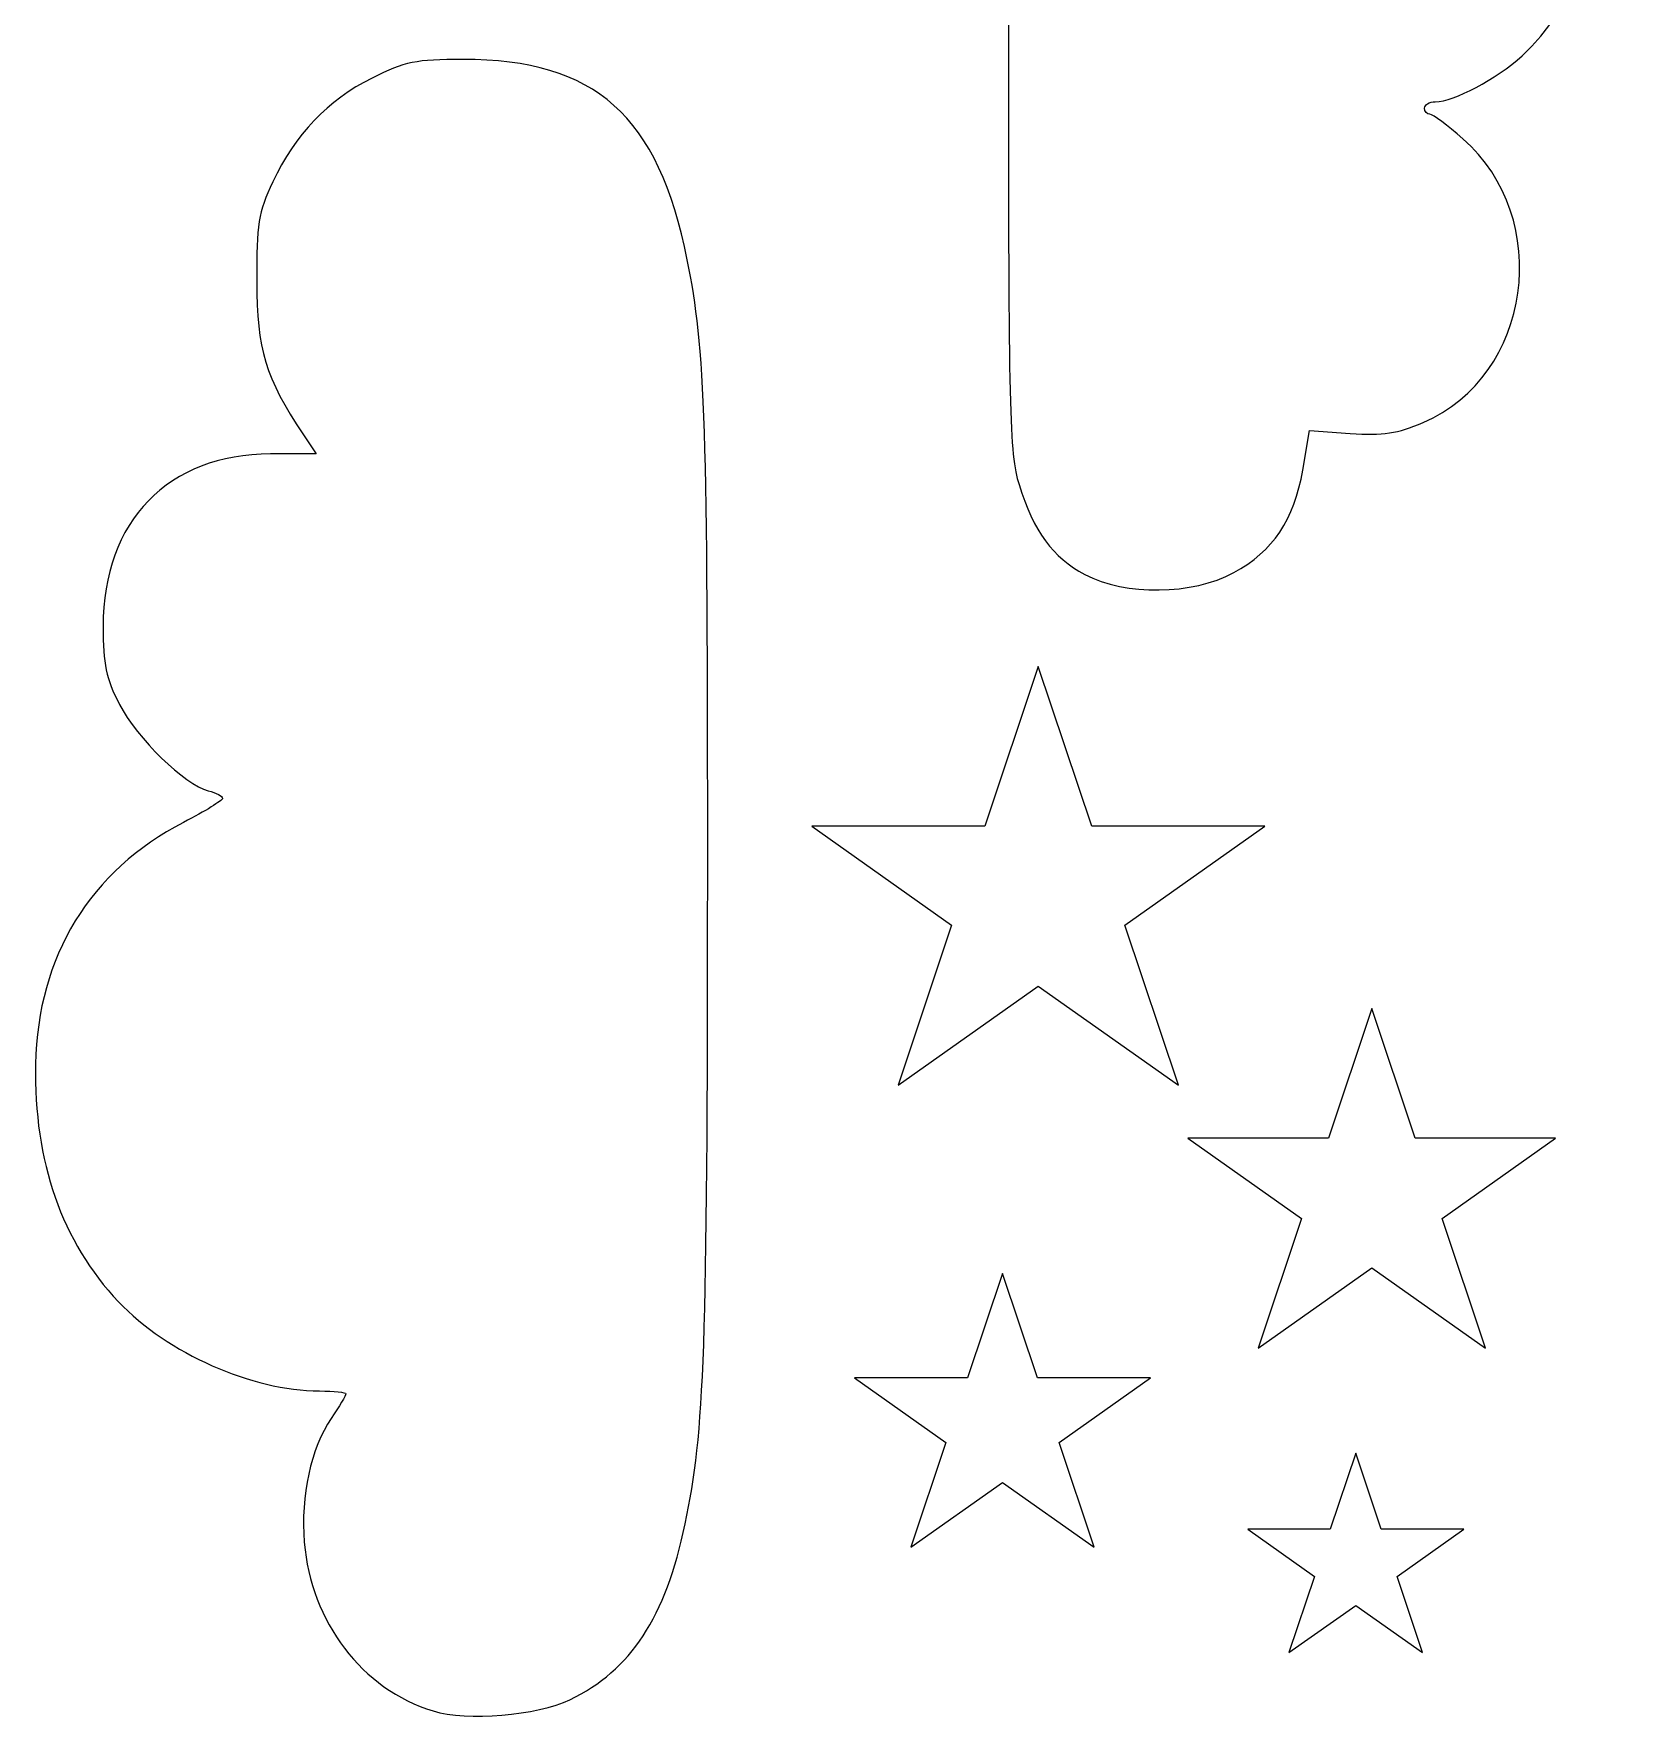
# Model space of a CAD drawing. Header units: centimetres. Extents: x -14.6 to 14.6, y -14.6 to 14.6.
# Drawn here: x -14.38 to 0.46, y -14.65 to 1.02 of the extents above; entities that cross this region are included whole.
import ezdxf

# ---------------------------------------------------------------- set-up
doc = ezdxf.new("R2010")
doc.units = ezdxf.units.CM
doc.header["$MEASUREMENT"] = 0
doc.layers.add('Layer 1', color=7, linetype='Continuous')

msp = doc.modelspace()

# ---------------------------------------------------------------- linework, layer by layer
at = {"layer": 'Layer 1', "color": 9}
for points, knots in [([(-4.6218, -3.99976), (-4.92033, -3.84228), (-5.09833, -3.59884), (-5.23323, -3.16345), (-5.23323, -3.16345), (-5.32233, -2.87579), (-5.33186, -2.48333), (-5.33186, 0.90358), (-5.33186, 0.90358), (-5.33186, 4.36592), (-5.32385, 4.68065), (-5.22688, 5.02426), (-5.22688, 5.02426), (-4.90828, 6.15345), (-4.31209, 6.65691), (-3.30018, 6.65132), (-3.30018, 6.65132), (-2.56082, 6.64726), (-1.97369, 6.26507), (-1.67117, 5.59099), (-1.67117, 5.59099), (-1.53286, 5.28277), (-1.51722, 5.18814), (-1.53656, 4.77556), (-1.53656, 4.77556), (-1.55323, 4.41991), (-1.59393, 4.23635), (-1.70758, 4.00417), (-1.70758, 4.00417), (-1.87223, 3.66776), (-1.87827, 3.67589), (-1.42976, 3.63006), (-1.42976, 3.63006), (-0.07973, 3.49216), (0.46007, 1.73985), (-0.56281, 0.81575), (-0.56281, 0.81575), (-0.80315, 0.59861), (-1.19405, 0.39194), (-1.36861, 0.38977), (-1.36861, 0.38977), (-1.4237, 0.38906), (-1.46877, 0.36276), (-1.46877, 0.33126), (-1.46877, 0.33126), (-1.46877, 0.29979), (-1.44664, 0.27405), (-1.4196, 0.27405), (-1.4196, 0.27405), (-1.39254, 0.27405), (-1.25448, 0.172), (-1.1128, 0.04726), (-1.1128, 0.04726), (-0.26868, -0.69574), (-0.47213, -2.15333), (-1.48051, -2.58713), (-1.48051, -2.58713), (-1.72231, -2.69116), (-1.85129, -2.71049), (-2.1575, -2.68856), (-2.1575, -2.68856), (-2.1575, -2.68856), (-2.53579, -2.6615), (-2.53579, -2.6615), (-2.53579, -2.6615), (-2.53579, -2.6615), (-2.59895, -3.03022), (-2.59895, -3.03022), (-2.59895, -3.03022), (-2.67797, -3.49165), (-2.87417, -3.78347), (-3.23874, -3.9819), (-3.23874, -3.9819), (-3.61943, -4.1891), (-4.24743, -4.1972), (-4.6218, -3.99976)], [0, 0, 0, 0, 0.05, 0.05, 0.05, 0.05, 0.1, 0.1, 0.1, 0.1, 0.15, 0.15, 0.15, 0.15, 0.2, 0.2, 0.2, 0.2, 0.25, 0.25, 0.25, 0.25, 0.3, 0.3, 0.3, 0.3, 0.35, 0.35, 0.35, 0.35, 0.4, 0.4, 0.4, 0.4, 0.45, 0.45, 0.45, 0.45, 0.5, 0.5, 0.5, 0.5, 0.55, 0.55, 0.55, 0.55, 0.6, 0.6, 0.6, 0.6, 0.65, 0.65, 0.65, 0.65, 0.7, 0.7, 0.7, 0.7, 0.75, 0.75, 0.75, 0.75, 0.8, 0.8, 0.8, 0.8, 0.85, 0.85, 0.85, 0.85, 0.9, 0.9, 0.9, 0.9, 1, 1, 1, 1]), ([(-10.67326, -14.54978), (-11.33042, -14.34907), (-11.80947, -13.72158), (-11.86868, -12.98393), (-11.86868, -12.98393), (-11.90336, -12.55185), (-11.80785, -12.11037), (-11.61969, -11.83312), (-11.61969, -11.83312), (-11.54423, -11.72192), (-11.48248, -11.61919), (-11.48248, -11.60486), (-11.48248, -11.60486), (-11.48248, -11.59052), (-11.59297, -11.57878), (-11.72801, -11.57878), (-11.72801, -11.57878), (-12.35295, -11.57878), (-13.14092, -11.22905), (-13.59304, -10.751), (-13.59304, -10.751), (-14.12199, -10.19169), (-14.38057, -9.45154), (-14.36352, -8.54555), (-14.36352, -8.54555), (-14.34465, -7.54242), (-13.85973, -6.75029), (-12.98887, -6.30003), (-12.98887, -6.30003), (-12.79014, -6.19727), (-12.62745, -6.09669), (-12.62733, -6.07648), (-12.62733, -6.07648), (-12.62721, -6.05628), (-12.68721, -6.0247), (-12.76066, -6.00624), (-12.76066, -6.00624), (-12.97815, -5.95166), (-13.42239, -5.5198), (-13.58533, -5.20456), (-13.58533, -5.20456), (-13.70959, -4.96417), (-13.73695, -4.83403), (-13.73719, -4.4821), (-13.73719, -4.4821), (-13.73786, -3.50395), (-13.13158, -2.87962), (-12.18103, -2.87962), (-12.18103, -2.87962), (-12.18103, -2.87962), (-11.75742, -2.87962), (-11.75742, -2.87962), (-11.75742, -2.87962), (-11.75742, -2.87962), (-11.88163, -2.69364), (-11.88163, -2.69364), (-11.88163, -2.69364), (-12.22866, -2.17402), (-12.30897, -1.9089), (-12.3107, -1.27715), (-12.3107, -1.27715), (-12.31216, -0.74547), (-12.29497, -0.63916), (-12.16153, -0.35456), (-12.16153, -0.35456), (-11.95449, 0.08697), (-11.65187, 0.40342), (-11.23963, 0.60942), (-11.23963, 0.60942), (-10.93265, 0.7628), (-10.83379, 0.78318), (-10.39615, 0.78318), (-10.39615, 0.78318), (-9.16448, 0.78318), (-8.58246, 0.26356), (-8.31277, -1.07682), (-8.31277, -1.07682), (-8.14389, -1.91618), (-8.12159, -2.59433), (-8.12374, -6.8286), (-8.12374, -6.8286), (-8.12599, -11.23602), (-8.1506, -11.94126), (-8.33281, -12.81375), (-8.33281, -12.81375), (-8.51399, -13.68136), (-8.83437, -14.16967), (-9.40304, -14.44496), (-9.40304, -14.44496), (-9.70477, -14.59102), (-10.36093, -14.64517), (-10.67326, -14.54978)], [0, 0, 0, 0, 0.04166667, 0.04166667, 0.04166667, 0.04166667, 0.08333333, 0.08333333, 0.08333333, 0.08333333, 0.125, 0.125, 0.125, 0.125, 0.16666667, 0.16666667, 0.16666667, 0.16666667, 0.20833333, 0.20833333, 0.20833333, 0.20833333, 0.25, 0.25, 0.25, 0.25, 0.29166667, 0.29166667, 0.29166667, 0.29166667, 0.33333333, 0.33333333, 0.33333333, 0.33333333, 0.375, 0.375, 0.375, 0.375, 0.41666667, 0.41666667, 0.41666667, 0.41666667, 0.45833333, 0.45833333, 0.45833333, 0.45833333, 0.5, 0.5, 0.5, 0.5, 0.54166667, 0.54166667, 0.54166667, 0.54166667, 0.58333333, 0.58333333, 0.58333333, 0.58333333, 0.625, 0.625, 0.625, 0.625, 0.66666667, 0.66666667, 0.66666667, 0.66666667, 0.70833333, 0.70833333, 0.70833333, 0.70833333, 0.75, 0.75, 0.75, 0.75, 0.79166667, 0.79166667, 0.79166667, 0.79166667, 0.83333333, 0.83333333, 0.83333333, 0.83333333, 0.875, 0.875, 0.875, 0.875, 0.91666667, 0.91666667, 0.91666667, 0.91666667, 1, 1, 1, 1])]:
    msp.add_open_spline(points, degree=3, knots=knots, dxfattribs=at)
at = {"layer": 'Layer 1', "color": 176}
for points in [[(-7.15747, -6.3368), (-7.15747, -6.3368), (-5.5507, -6.3368), (-5.5507, -6.3368), (-5.5507, -6.3368), (-5.5507, -6.3368), (-5.05413, -4.85243), (-5.05413, -4.85243), (-5.05413, -4.85243), (-5.05413, -4.85243), (-4.55742, -6.3368), (-4.55742, -6.3368), (-4.55742, -6.3368), (-4.55742, -6.3368), (-2.95065, -6.3368), (-2.95065, -6.3368), (-2.95065, -6.3368), (-2.95065, -6.3368), (-4.24932, -7.25476), (-4.24932, -7.25476), (-4.24932, -7.25476), (-4.24932, -7.25476), (-3.75258, -8.73916), (-3.75258, -8.73916), (-3.75258, -8.73916), (-3.75258, -8.73916), (-5.05413, -7.8212), (-5.05413, -7.8212), (-5.05413, -7.8212), (-5.05413, -7.8212), (-6.35554, -8.73916), (-6.35554, -8.73916), (-6.35554, -8.73916), (-6.35554, -8.73916), (-5.85897, -7.25476), (-5.85897, -7.25476), (-5.85897, -7.25476), (-5.85897, -7.25476), (-7.15747, -6.3368), (-7.15747, -6.3368)], [(-3.66501, -9.23172), (-3.66501, -9.23172), (-2.3614, -9.23172), (-2.3614, -9.23172), (-2.3614, -9.23172), (-2.3614, -9.23172), (-1.95853, -8.02742), (-1.95853, -8.02742), (-1.95853, -8.02742), (-1.95853, -8.02742), (-1.55552, -9.23172), (-1.55552, -9.23172), (-1.55552, -9.23172), (-1.55552, -9.23172), (-0.25191, -9.23172), (-0.25191, -9.23172), (-0.25191, -9.23172), (-0.25191, -9.23172), (-1.30556, -9.97647), (-1.30556, -9.97647), (-1.30556, -9.97647), (-1.30556, -9.97647), (-0.90255, -11.18079), (-0.90255, -11.18079), (-0.90255, -11.18079), (-0.90255, -11.18079), (-1.95853, -10.43604), (-1.95853, -10.43604), (-1.95853, -10.43604), (-1.95853, -10.43604), (-3.01438, -11.18079), (-3.01438, -11.18079), (-3.01438, -11.18079), (-3.01438, -11.18079), (-2.61154, -9.97647), (-2.61154, -9.97647), (-2.61154, -9.97647), (-2.61154, -9.97647), (-3.66501, -9.23172), (-3.66501, -9.23172)], [(-6.76061, -11.45804), (-6.76061, -11.45804), (-5.71058, -11.45804), (-5.71058, -11.45804), (-5.71058, -11.45804), (-5.71058, -11.45804), (-5.38608, -10.48799), (-5.38608, -10.48799), (-5.38608, -10.48799), (-5.38608, -10.48799), (-5.06147, -11.45804), (-5.06147, -11.45804), (-5.06147, -11.45804), (-5.06147, -11.45804), (-4.01146, -11.45804), (-4.01146, -11.45804), (-4.01146, -11.45804), (-4.01146, -11.45804), (-4.86013, -12.05793), (-4.86013, -12.05793), (-4.86013, -12.05793), (-4.86013, -12.05793), (-4.53552, -13.02798), (-4.53552, -13.02798), (-4.53552, -13.02798), (-4.53552, -13.02798), (-5.38608, -12.42809), (-5.38608, -12.42809), (-5.38608, -12.42809), (-5.38608, -12.42809), (-6.23655, -13.02798), (-6.23655, -13.02798), (-6.23655, -13.02798), (-6.23655, -13.02798), (-5.91205, -12.05793), (-5.91205, -12.05793), (-5.91205, -12.05793), (-5.91205, -12.05793), (-6.76061, -11.45804), (-6.76061, -11.45804)], [(-3.1094, -12.86263), (-3.1094, -12.86263), (-2.34328, -12.86263), (-2.34328, -12.86263), (-2.34328, -12.86263), (-2.34328, -12.86263), (-2.10653, -12.15488), (-2.10653, -12.15488), (-2.10653, -12.15488), (-2.10653, -12.15488), (-1.86966, -12.86263), (-1.86966, -12.86263), (-1.86966, -12.86263), (-1.86966, -12.86263), (-1.10354, -12.86263), (-1.10354, -12.86263), (-1.10354, -12.86263), (-1.10354, -12.86263), (-1.72276, -13.30033), (-1.72276, -13.30033), (-1.72276, -13.30033), (-1.72276, -13.30033), (-1.48593, -14.00808), (-1.48593, -14.00808), (-1.48593, -14.00808), (-1.48593, -14.00808), (-2.10653, -13.57041), (-2.10653, -13.57041), (-2.10653, -13.57041), (-2.10653, -13.57041), (-2.72702, -14.00808), (-2.72702, -14.00808), (-2.72702, -14.00808), (-2.72702, -14.00808), (-2.49027, -13.30033), (-2.49027, -13.30033), (-2.49027, -13.30033), (-2.49027, -13.30033), (-3.1094, -12.86263), (-3.1094, -12.86263)]]:
    msp.add_open_spline(points, degree=3, knots=[0, 0, 0, 0, 0.09090909, 0.09090909, 0.09090909, 0.09090909, 0.18181818, 0.18181818, 0.18181818, 0.18181818, 0.27272727, 0.27272727, 0.27272727, 0.27272727, 0.36363636, 0.36363636, 0.36363636, 0.36363636, 0.45454545, 0.45454545, 0.45454545, 0.45454545, 0.54545455, 0.54545455, 0.54545455, 0.54545455, 0.63636364, 0.63636364, 0.63636364, 0.63636364, 0.72727273, 0.72727273, 0.72727273, 0.72727273, 0.81818182, 0.81818182, 0.81818182, 0.81818182, 1, 1, 1, 1], dxfattribs=at)

doc.saveas('drawing.dxf')
